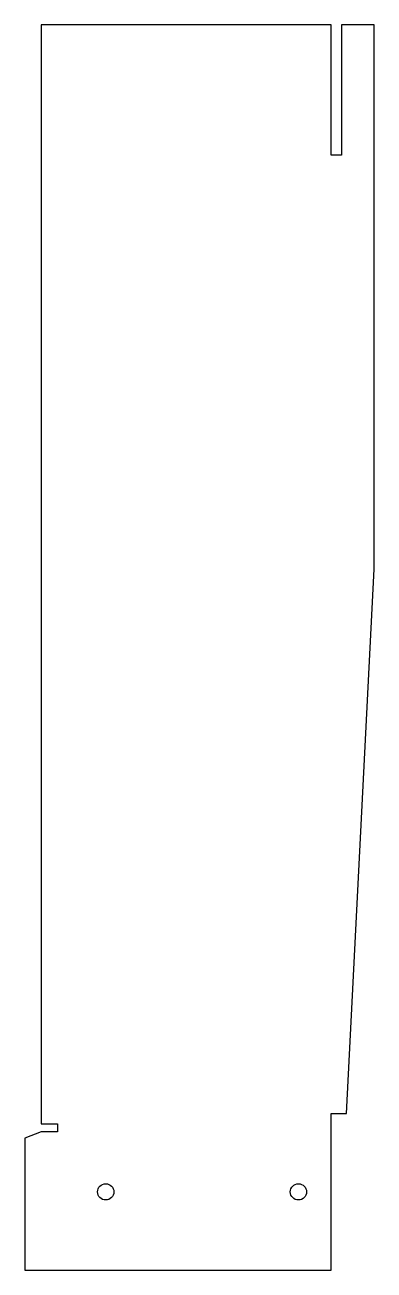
# Model space of a CAD drawing. Header units: millimetres. Extents: x -51 to 56, y -215 to 167.
import ezdxf

# ---------------------------------------------------------------- set-up
doc = ezdxf.new("R2010")
doc.units = ezdxf.units.MM

msp = doc.modelspace()

# ---------------------------------------------------------------- linework, layer by layer
msp.add_lwpolyline([(46.03125, 166.95625), (46.03125, 126.95625), (42.88125, 126.95625), (42.88125, 166.95625), (-46.03125, 166.95625), (-46.03125, -170.13125), (-41.03125, -170.13125), (-41.03125, -172.5125), (-46.03125, -172.5125), (-51.03125, -174.5125), (-51.03125, -214.95625), (42.85625, -214.95625), (42.85625, -166.95625), (47.61875, -166.95625), (56.03125, 0), (56.03125, 166.95625)], close=True)
for centre in [(-26.25625, -190.95625), (32.84375, -190.95625)]:
    msp.add_circle(centre, 2.5)

doc.saveas('drawing.dxf')
